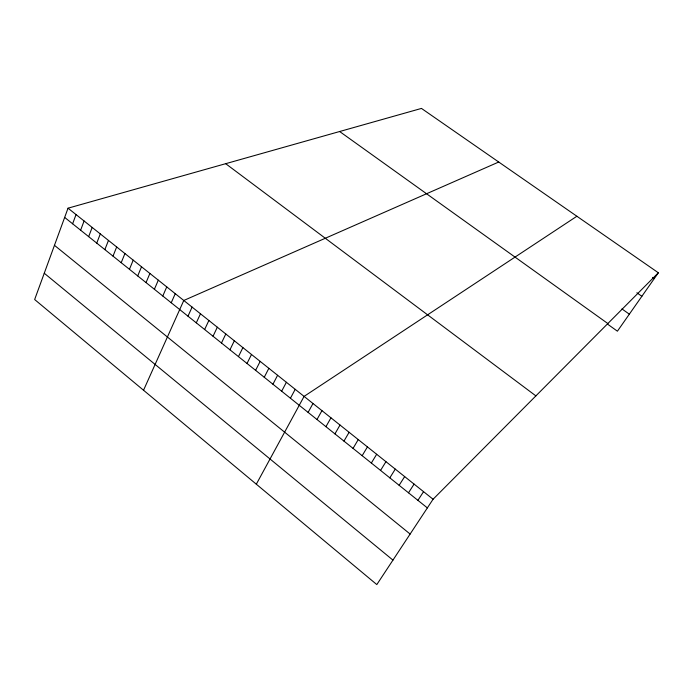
<?xml version="1.0" encoding="UTF-8"?>
<svg xmlns="http://www.w3.org/2000/svg" width="693" height="693" viewBox="0 0 693 693"><rect width="100%" height="100%" fill="white"/><g stroke="black" fill="none" stroke-linecap="round" stroke-linejoin="round"><path stroke-width="1.04" d="M68.035 208.186L34.65 299.532L376.819 584.58L433.073 499.246L658.35 272.773L421.465 108.42L68.035 208.186L433.073 499.246M72.626 223.787L76.039 214.57M80.622 230.197L84.087 220.989M88.661 236.634L92.178 227.434M96.743 243.104L100.303 233.913M104.86 249.61L108.472 240.428M113.011 256.141L116.675 246.968M121.206 262.699L124.922 253.543M129.444 269.3L133.203 260.152M137.716 275.927L141.528 266.788M146.032 282.588L149.896 273.458M154.392 289.276L158.307 280.163M162.794 296.006L166.753 286.902M171.232 302.763L175.251 293.676M143.538 390.246L183.784 300.476L498.726 162.023M187.985 316.181L192.108 307.112M196.292 322.834L200.468 313.782M204.643 329.53L208.87 320.487M213.037 336.252L217.316 327.217M221.465 343L225.805 333.983M229.946 349.792L234.329 340.783M238.461 356.609L242.896 347.617M247.011 363.461L251.516 354.478M255.613 370.348L260.17 361.382M264.25 377.269L268.858 368.312M272.938 384.225L277.598 375.285M281.661 391.207L286.382 382.285M290.428 398.232L295.209 389.327M256.315 484.199L304.08 396.396L576.879 216.251M308.099 412.387L312.993 403.508M316.996 419.516L321.959 410.646M325.944 426.68L330.959 417.827M334.936 433.879L340.012 425.043M343.971 441.112L349.107 432.293M353.049 448.388L358.246 439.587M362.17 455.691L367.437 446.907M371.344 463.037L376.671 454.27M380.561 470.426L385.949 461.677M389.83 477.841L395.279 469.109M399.142 485.299L404.66 476.585M408.506 492.801L414.085 484.104M417.914 500.337L423.553 491.658M658.35 272.773L617.411 331.193L607.674 324.229M652.589 277.417L654.279 278.586M636.876 292.775L641.874 296.292M621.942 308.922L629.339 314.172M339.639 131.514L607.848 323.553M225.684 163.687L535.888 395.894M64.657 217.411L427.364 507.908M54.461 245.322L410.135 534.052M44.257 273.233L392.948 560.109"/></g></svg>
